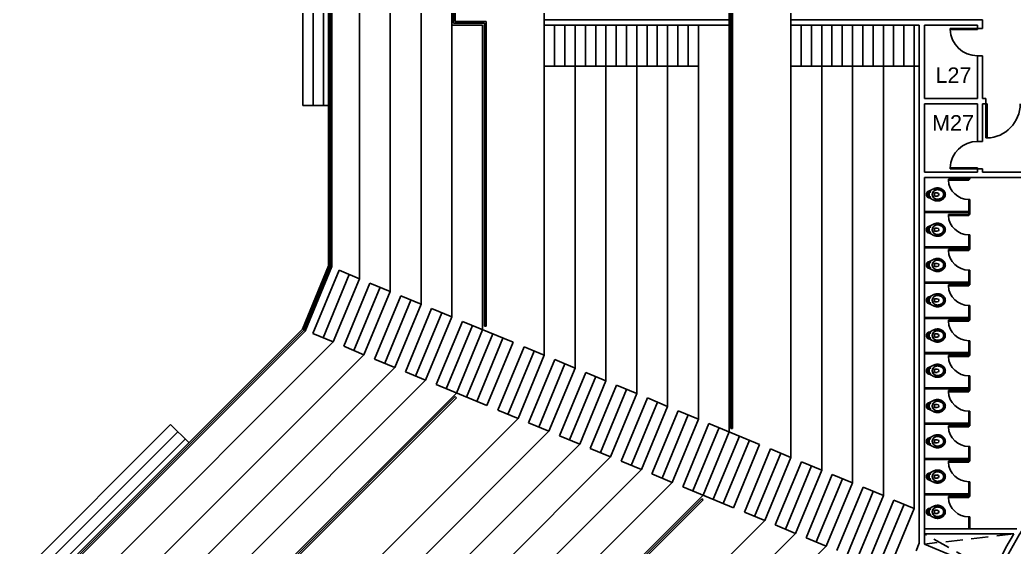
# Model space of a CAD drawing. Extents: x 964 to 1225, y -27 to 210.
# Drawn here: x 1107.01 to 1136.05, y 116.68 to 132.08 of the extents above; entities that cross this region are included whole.
import ezdxf

# ---------------------------------------------------------------- set-up
doc = ezdxf.new("R2010")
doc.units = 0
doc.header["$LTSCALE"] = 2
doc.linetypes.add('HIDDEN', pattern=[0.375, 0.25, -0.125])
for name, color, linetype in [('ARQUIBANCADA-ARY', 2, 'CONTINUOUS'), ('DIVISÓRIAS-ARY', 2, 'CONTINUOUS'), ('ESQUADRIA-ARY', 2, 'CONTINUOUS'), ('L_DECA', 7, 'CONTINUOUS'), ('MOBILIÁRIO-ARY', 7, 'CONTINUOUS'), ('PAREDE-ALTA-ARY', 1, 'CONTINUOUS'), ('PEÇAS-SANIT-ARY', 7, 'CONTINUOUS'), ('RAMPA-INT-ARY', 7, 'CONTINUOUS'), ('RAMPA-PROJ-ARY', 7, 'HIDDEN'), ('TEXTO-PB-COR-ARY', 12, 'CONTINUOUS')]:
    doc.layers.add(name, color=color, linetype=linetype)
doc.styles.add('ARIAL', font='arial.ttf', dxfattribs={"height": 0.5})

# ---------------------------------------------------------------- blocks, each defined once
blk = doc.blocks.new('RAV10')
at = {"layer": 'L_DECA'}
blk.add_lwpolyline([(4.6, -12.9), (8.2, -12.9), (8.2, -12.9), (8.7, -13), (9.2, -13.2), (9.6, -13.5), (9.9, -14), (10.1, -14.3), (10.1, -14.3), (10.1, -14.3), (10.1, -14.3), (10.1, -14.3), (10.1, -14.3), (12.2, -18), (12.2, -18), (12.5, -18.6), (12.8, -19.1), (13.1, -19.6), (13.3, -20.1), (13.3, -20.1), (13.6, -20.6), (13.9, -21.1), (14.2, -21.5), (14.5, -22.1), (14.7, -22.6), (15, -23.1), (15.3, -23.6), (15.5, -24.1), (15.5, -24.1), (15.9, -24.8), (16.3, -25.6), (16.6, -26.3), (16.9, -27), (17.2, -27.8), (17.5, -28.6), (17.8, -29.4), (18, -30.2), (18, -30.2), (18.3, -31.4), (18.6, -32.6), (18.8, -33.9), (19, -35.2), (19.1, -36.4), (19.1, -37.7), (19.1, -39), (19, -40.3), (19, -40.3), (18.8, -41.6), (18.6, -42.9), (18.2, -44.2), (17.9, -45.5), (17.4, -46.8), (16.9, -48), (16.4, -49.3), (15.8, -50.4), (15.8, -50.4), (15.2, -51.4), (14.6, -52.3), (13.9, -53.1), (13.3, -53.9), (12.5, -54.8), (11.7, -55.5), (10.9, -56.3), (10.1, -57), (10.1, -57), (9, -57.8), (7.9, -58.5), (6.6, -59.1), (5.4, -59.6), (4.1, -60), (2.8, -60.3), (1.4, -60.4), (0, -60.5), (0, -60.5), (-1.4, -60.4), (-2.7, -60.3), (-4, -60), (-5.3, -59.6), (-6.6, -59.1), (-7.8, -58.5), (-9, -57.8), (-10.1, -57), (-10.1, -57), (-10.9, -56.3), (-11.7, -55.5), (-12.5, -54.8), (-13.2, -53.9), (-13.9, -53.1), (-14.5, -52.3), (-15.1, -51.4), (-15.7, -50.4), (-15.7, -50.4), (-16.3, -49.3), (-16.9, -48), (-17.4, -46.8), (-17.8, -45.5), (-18.2, -44.2), (-18.5, -42.9), (-18.7, -41.6), (-19, -40.3), (-19, -40.3), (-19, -39), (-19, -37.7), (-19, -36.4), (-18.9, -35.2), (-18.7, -33.9), (-18.5, -32.6), (-18.2, -31.4), (-17.9, -30.2), (-17.9, -30.2), (-17.7, -29.4), (-17.4, -28.6), (-17.1, -27.8), (-16.9, -27), (-16.6, -26.3), (-16.2, -25.6), (-15.8, -24.8), (-15.5, -24.1), (-15.5, -24.1), (-15.2, -23.6), (-15, -23.1), (-14.7, -22.6), (-14.4, -22.1), (-14.2, -21.5), (-13.9, -21.1), (-13.6, -20.6), (-13.3, -20.1), (-13.3, -20.1), (-13.1, -19.6), (-12.8, -19.1), (-12.4, -18.6), (-12.1, -18), (-10.1, -14.3), (-10.1, -14.3), (-10.1, -14.3), (-10.1, -14.3), (-10.1, -14.3), (-10.1, -14.3), (-9.8, -14), (-9.8, -14), (-9.6, -13.5), (-9.1, -13.2), (-8.6, -13), (-8.1, -12.9), (-4.5, -12.9)], dxfattribs=at)
at = {"layer": 'L_DECA', "color": 1}
for points in [[(12.2, -18), (13.3, -20.1), (13.3, -20.1), (13.6, -20.6), (13.8, -21.1), (14.1, -21.5), (14.3, -22.1), (14.5, -22.6), (14.7, -23.1), (15, -23.6), (15.2, -24.1), (15.2, -24.1), (15.5, -24.8), (15.9, -25.6), (16.2, -26.3), (16.6, -27.1), (16.9, -27.8), (17.1, -28.5), (17.4, -29.4), (17.6, -30.2), (17.6, -30.2), (17.9, -31.4), (18.1, -32.6), (18.3, -33.9), (18.5, -35.2), (18.5, -36.4), (18.5, -37.7), (18.5, -39), (18.4, -40.3), (18.4, -40.3), (18.2, -41.6), (17.9, -42.9), (17.6, -44.2), (17.2, -45.5), (16.7, -46.8), (16.2, -48), (15.6, -49.3), (15, -50.4), (15, -50.4), (14.4, -51.2), (13.9, -52), (13.3, -52.8), (12.8, -53.5), (12.2, -54.2), (11.5, -54.9), (10.9, -55.5), (10.1, -56.2), (10.1, -56.2), (9, -57.1), (7.9, -57.8), (6.6, -58.4), (5.4, -58.9), (4.1, -59.3), (2.8, -59.6), (1.4, -59.8), (0, -59.8), (0, -59.8), (-1.4, -59.8), (-2.7, -59.6), (-4.1, -59.3), (-5.3, -58.9), (-6.6, -58.4), (-7.8, -57.8), (-9, -57.1), (-10.1, -56.2), (-10.1, -56.2), (-10.8, -55.5), (-11.5, -54.9), (-12.1, -54.2), (-12.7, -53.5), (-13.3, -52.8), (-13.9, -52), (-14.4, -51.2), (-14.9, -50.4), (-14.9, -50.4), (-15.5, -49.3), (-16.1, -48), (-16.6, -46.8), (-17.1, -45.5), (-17.5, -44.2), (-17.9, -42.9), (-18.1, -41.6), (-18.3, -40.3), (-18.3, -40.3), (-18.4, -39.1), (-18.5, -37.7), (-18.5, -36.4), (-18.4, -35.2), (-18.2, -33.9), (-18, -32.6), (-17.8, -31.4), (-17.5, -30.2), (-17.5, -30.2), (-17.3, -29.4), (-17, -28.6), (-16.8, -27.8), (-16.5, -27.1), (-16.2, -26.3), (-15.8, -25.6), (-15.5, -24.8), (-15.2, -24.1), (-15.2, -24.1), (-15, -23.6), (-14.7, -23.1), (-14.5, -22.6), (-14.2, -22.1), (-14, -21.5), (-13.7, -21.1), (-13.5, -20.6), (-13.2, -20.1), (-12.1, -18)], [(-12.9, -30.2), (-12.9, -30.2), (-12.4, -29.3), (-11.9, -28.4), (-11.2, -27.7), (-10.6, -26.9), (-9.9, -26.2), (-9.2, -25.6), (-8.4, -25), (-7.5, -24.4), (-6.7, -23.9), (-5.8, -23.5), (-4.9, -23.1), (-3.9, -22.8), (-3, -22.6), (-2, -22.4), (-1, -22.3), (0, -22.2), (0, -22.2), (1, -22.3), (2, -22.4), (3, -22.6), (4, -22.8), (5, -23.1), (5.8, -23.5), (6.8, -23.9), (7.6, -24.4), (8.5, -25), (9.3, -25.6), (10, -26.2), (10.6, -26.9), (11.3, -27.7), (12, -28.4), (12.5, -29.3), (13, -30.2), (13, -30.2), (13.6, -31.3), (14, -32.6), (14.3, -33.8), (14.6, -35.1), (14.7, -36.4), (14.7, -37.7), (14.7, -39), (14.4, -40.3), (14.4, -40.3), (14.2, -41.6), (13.8, -42.9), (13.4, -44.2), (12.9, -45.5), (12.4, -46.8), (11.7, -48), (11.1, -49.3), (10.4, -50.4), (10.4, -50.4), (9.4, -51.7), (8.4, -52.8), (7.2, -53.8), (5.9, -54.6), (4.5, -55.2), (3.1, -55.8), (1.5, -56.1), (0, -56.2), (0, -56.2), (-1.5, -56.1), (-3.1, -55.8), (-4.4, -55.2), (-5.8, -54.6), (-7.1, -53.8), (-8.3, -52.8), (-9.3, -51.7), (-10.3, -50.4), (-10.3, -50.4), (-11, -49.3), (-11.7, -48), (-12.3, -46.8), (-12.8, -45.5), (-13.3, -44.2), (-13.7, -42.9), (-14.1, -41.6), (-14.4, -40.3), (-14.4, -40.3), (-14.6, -39), (-14.7, -37.7), (-14.6, -36.4), (-14.5, -35.1), (-14.2, -33.8), (-13.9, -32.6), (-13.5, -31.3), (-12.9, -30.2)], [(-12, -30.2), (-12, -30.2), (-11.5, -29.4), (-11, -28.6), (-10.4, -27.9), (-9.8, -27.2), (-9.1, -26.7), (-8.5, -26.1), (-7.7, -25.5), (-6.9, -25), (-6.1, -24.6), (-5.3, -24.2), (-4.5, -23.9), (-3.6, -23.6), (-2.8, -23.4), (-1.8, -23.2), (-0.9, -23.2), (0, -23.1), (0, -23.1), (0.9, -23.2), (1.9, -23.2), (2.8, -23.4), (3.6, -23.6), (4.5, -23.9), (5.4, -24.2), (6.2, -24.6), (7, -25), (7.7, -25.5), (8.5, -26.1), (9.2, -26.7), (9.8, -27.2), (10.4, -27.9), (11, -28.6), (11.5, -29.4), (12, -30.2), (12, -30.2), (12.7, -31.3), (13.2, -32.6), (13.6, -33.8), (13.9, -35), (14.1, -36.4), (14.1, -37.7), (14.1, -39), (13.9, -40.3), (13.9, -40.3), (13.6, -41.7), (13.2, -43), (12.8, -44.3), (12.3, -45.5), (11.7, -46.9), (11.1, -48.1), (10.4, -49.3), (9.6, -50.4), (9.6, -50.4), (8.8, -51.6), (7.8, -52.6), (6.7, -53.5), (5.5, -54.2), (4.2, -54.8), (2.8, -55.3), (1.5, -55.5), (0, -55.7), (0, -55.7), (-1.5, -55.5), (-2.8, -55.3), (-4.2, -54.8), (-5.4, -54.2), (-6.6, -53.5), (-7.7, -52.6), (-8.7, -51.6), (-9.6, -50.4), (-9.6, -50.4), (-10.3, -49.3), (-11, -48.1), (-11.7, -46.9), (-12.2, -45.5), (-12.7, -44.3), (-13.1, -43), (-13.5, -41.7), (-13.8, -40.3), (-13.8, -40.3), (-14, -39), (-14.1, -37.7), (-14, -36.4), (-13.9, -35), (-13.6, -33.8), (-13.2, -32.6), (-12.7, -31.3), (-12, -30.2)], [(-7.7, -9.4), (-8.1, -10.1), (-8.5, -10.8), (-8.6, -11.4), (-8.8, -12.2), (-8.8, -13.1)], [(-5.1, -12.9), (-5.1, -9.7), (-5.1, -7.8), (-5.1, -7.8), (-5.2, -7.6), (-5.3, -7.5), (-5.5, -7.4), (-5.9, -7.6), (-5.9, -7.6), (-6.4, -8), (-7.1, -8.6), (-7.7, -9.4)], [(5.1, -9.3), (5, -8.9), (4.6, -8.3), (3.9, -7.8), (3.1, -7.7), (0, -7.7), (-3.1, -7.7), (-3.1, -7.7), (-3.9, -7.8), (-4.5, -8.3), (-5, -8.9), (-5.1, -9.7)], [(4.6, -12.9), (4.6, -12.9), (4.2, -12.9), (3.9, -12.6), (3.6, -12.4), (3.6, -12), (3.6, -10.7), (3.6, -10.7), (3.6, -10.5), (3.6, -10.4), (3.7, -10.2), (3.9, -10.1), (3.9, -10.1), (3.9, -9.9), (3.9, -9.7), (3.8, -9.5), (3.6, -9.4), (0, -9.4), (-3.5, -9.4), (-3.5, -9.4), (-3.7, -9.5), (-3.9, -9.7), (-3.9, -9.9), (-3.8, -10.1), (-3.8, -10.1), (-3.6, -10.2), (-3.6, -10.4), (-3.5, -10.5), (-3.5, -10.7), (-3.5, -12), (-3.5, -12), (-3.6, -12.4), (-3.8, -12.6), (-4.1, -12.9), (-4.5, -12.9)], [(-4.5, -37), (-4.5, -29), (0, -29)], [(3.7, -10.3), (0, -10.3), (-3.6, -10.3)], [(4.6, -37), (4.6, -29), (0, -29)], [(5.1, -12.9), (5.1, -9.7), (5.1, -7.8), (5.1, -7.8), (5.2, -7.6), (5.3, -7.5), (5.5, -7.4), (5.9, -7.6), (5.9, -7.6), (6.4, -8), (7.1, -8.6), (7.7, -9.4)], [(7.7, -9.4), (8.1, -10.1), (8.5, -10.8), (8.6, -11.4), (8.8, -12.2), (8.8, -13.1)]]:
    blk.add_lwpolyline(points, dxfattribs=at)
at = {"layer": 'L_DECA', "color": 7}
for points in [[(10.1, -14.3), (10.1, -14.3), (10.1, -14.3), (10.1, -14.3), (10.1, -14.3), (10.1, -14.3), (9.6, -11.3), (9.6, -11.3), (9.3, -10.2), (8.9, -9.3), (8.3, -8.5), (7.7, -7.7), (6.9, -7), (6.1, -6.5), (5.1, -6.2), (4.1, -5.9), (4.1, -5.9), (3.6, -5.8), (3.1, -5.7), (2.6, -5.6), (2, -5.6), (1.5, -5.6), (1, -5.5), (0.5, -5.5), (0, -5.5), (0, -5.5), (-0.5, -5.5), (-1, -5.5), (-1.5, -5.6), (-2, -5.6), (-2.5, -5.6), (-3, -5.7), (-3.5, -5.8), (-4, -5.9), (-4, -5.9), (-5, -6.2), (-6, -6.5), (-6.9, -7), (-7.6, -7.7), (-8.2, -8.5), (-8.8, -9.3), (-9.3, -10.2), (-9.6, -11.3), (-10, -14.3), (-10, -14.3), (-10, -14.3), (-10, -14.3), (-10, -14.3), (-10.1, -14.3)], [(-4.5, -12.9), (0, -12.9)], [(4.6, -12.9), (0, -12.9)]]:
    blk.add_lwpolyline(points, dxfattribs=at)
at = {"layer": 'L_DECA', "color": 1}
for centre in [(-7.6, -17), (7.6, -17)]:
    blk.add_circle(centre, 0.672, dxfattribs=at)
blk.add_arc((0, -37), 4.56, 180, 0, dxfattribs=at)

msp = doc.modelspace()

# ---------------------------------------------------------------- linework, layer by layer
at = {"layer": 'ARQUIBANCADA-ARY'}
for p, q in [((1127.727, 149.111), (1127.727, 120.044)), ((1118.727, 145.383), (1118.727, 123.772)), ((1117.827, 145.01), (1117.827, 124.144)), ((1116.927, 144.637), (1116.927, 124.517)), ((1116.027, 144.264), (1116.027, 124.89)), ((1119.627, 137.227), (1119.627, 131.927)), ((1119.677, 137.177), (1119.677, 131.977)), ((1119.727, 137.127), (1119.727, 132.027)), ((1119.627, 131.927), (1119.627, 123.399)), ((1120.527, 131.927), (1119.627, 131.927)), ((1120.577, 131.977), (1119.677, 131.977)), ((1120.627, 132.027), (1119.727, 132.027)), ((1120.527, 131.927), (1120.527, 123.026)), ((1122.327, 132.077), (1122.327, 131.927)), ((1127.727, 132.077), (1122.327, 132.077)), ((1122.327, 132.077), (1122.327, 131.927)), ((1122.327, 131.927), (1122.327, 122.28)), ((1127.727, 131.927), (1122.327, 131.927)), ((1122.627, 130.727), (1122.627, 131.927)), ((1122.927, 130.727), (1122.927, 131.927)), ((1123.227, 131.927), (1123.227, 121.908)), ((1123.527, 130.727), (1123.527, 131.927)), ((1123.827, 130.727), (1123.827, 131.927)), ((1124.127, 131.927), (1124.127, 121.535)), ((1124.427, 130.727), (1124.427, 131.927)), ((1124.727, 130.727), (1124.727, 131.927)), ((1125.027, 131.927), (1125.027, 121.162)), ((1125.327, 130.727), (1125.327, 131.927)), ((1125.627, 130.727), (1125.627, 131.927)), ((1125.927, 131.927), (1125.927, 120.789)), ((1126.227, 130.727), (1126.227, 131.927)), ((1126.527, 130.727), (1126.527, 131.927)), ((1126.827, 131.927), (1126.827, 120.417)), ((1129.527, 131.927), (1129.527, 119.298)), ((1129.827, 130.727), (1129.827, 131.927)), ((1130.127, 130.727), (1130.127, 131.927)), ((1130.427, 131.927), (1130.427, 118.925)), ((1130.727, 130.727), (1130.727, 131.927)), ((1131.027, 130.727), (1131.027, 131.927)), ((1131.327, 131.927), (1131.327, 118.553)), ((1131.627, 130.727), (1131.627, 131.927)), ((1131.927, 130.727), (1131.927, 131.927)), ((1132.227, 131.927), (1132.227, 118.18)), ((1132.527, 130.727), (1132.527, 131.927)), ((1132.827, 130.727), (1132.827, 131.927)), ((1133.127, 131.927), (1133.127, 117.807)), ((1126.827, 130.727), (1122.327, 130.727)), ((1133.274, 130.727), (1129.527, 130.727)), ((1115.262, 123.042), (1116.027, 124.89)), ((1115.57, 122.914), (1116.336, 124.762)), ((1115.866, 122.792), (1116.631, 124.64)), ((1116.927, 124.517), (1116.336, 124.762)), ((1116.162, 122.669), (1116.927, 124.517)), ((1116.47, 122.542), (1117.236, 124.389)), ((1116.766, 122.419), (1117.531, 124.267)), ((1117.827, 124.144), (1117.236, 124.389)), ((1117.062, 122.297), (1117.827, 124.144)), ((1117.37, 122.169), (1118.136, 124.017)), ((1118.727, 123.772), (1118.136, 124.017)), ((1117.666, 122.046), (1118.431, 123.894)), ((1117.962, 121.924), (1118.727, 123.772)), ((1118.27, 121.796), (1119.036, 123.644)), ((1118.566, 121.674), (1119.331, 123.521)), ((1118.862, 121.551), (1119.627, 123.399)), ((1119.627, 123.399), (1119.036, 123.644)), ((1119.17, 121.423), (1119.936, 123.271)), ((1119.466, 121.301), (1120.231, 123.149)), ((1121.414, 122.659), (1119.936, 123.271)), ((1115.262, 123.042), (1101.562, 109.343)), ((1116.162, 122.669), (1115.57, 122.914)), ((1119.762, 121.178), (1120.527, 123.026)), ((1120.057, 121.056), (1120.823, 122.904)), ((1116.162, 122.669), (1101.935, 108.443)), ((1117.062, 122.297), (1116.47, 122.542)), ((1120.353, 120.933), (1121.118, 122.781)), ((1120.649, 120.811), (1121.414, 122.659)), ((1120.97, 120.678), (1121.736, 122.525)), ((1122.327, 122.28), (1121.736, 122.525)), ((1117.062, 122.297), (1102.308, 107.543)), ((1121.266, 120.555), (1122.031, 122.403)), ((1121.562, 120.433), (1122.327, 122.28)), ((1117.962, 121.924), (1117.37, 122.169)), ((1121.87, 120.305), (1122.636, 122.153)), ((1122.166, 120.182), (1122.931, 122.03)), ((1123.227, 121.908), (1122.636, 122.153)), ((1117.962, 121.924), (1102.68, 106.643)), ((1118.862, 121.551), (1118.27, 121.796)), ((1122.462, 120.06), (1123.227, 121.908)), ((1122.77, 119.932), (1123.536, 121.78)), ((1123.066, 119.81), (1123.831, 121.657)), ((1124.127, 121.535), (1123.536, 121.78)), ((1118.862, 121.551), (1112.831, 115.521)), ((1120.649, 120.811), (1119.17, 121.423)), ((1123.362, 119.687), (1124.127, 121.535)), ((1123.67, 119.559), (1124.436, 121.407)), ((1125.027, 121.162), (1124.436, 121.407)), ((1119.762, 121.178), (1113.468, 114.884)), ((1123.966, 119.437), (1124.731, 121.285)), ((1124.262, 119.314), (1125.027, 121.162)), ((1124.57, 119.186), (1125.336, 121.034)), ((1124.866, 119.064), (1125.631, 120.912)), ((1125.162, 118.942), (1125.927, 120.789)), ((1125.927, 120.789), (1125.336, 121.034)), ((1121.562, 120.433), (1120.97, 120.678)), ((1125.47, 118.814), (1126.236, 120.661)), ((1125.766, 118.691), (1126.531, 120.539)), ((1126.827, 120.417), (1126.236, 120.661)), ((1126.827, 120.417), (1126.236, 120.661)), ((1121.562, 120.433), (1114.74, 113.611)), ((1122.462, 120.06), (1121.87, 120.305)), ((1126.062, 118.569), (1126.827, 120.417)), ((1126.37, 118.441), (1127.136, 120.289)), ((1128.614, 119.676), (1127.136, 120.289)), ((1122.462, 120.06), (1115.377, 112.975)), ((1123.362, 119.687), (1122.77, 119.932)), ((1126.666, 118.318), (1127.431, 120.166)), ((1126.962, 118.196), (1127.727, 120.044)), ((1127.257, 118.074), (1128.023, 119.921)), ((1123.362, 119.687), (1116.013, 112.339)), ((1127.553, 117.951), (1128.318, 119.799)), ((1127.849, 117.829), (1128.614, 119.676)), ((1124.262, 119.314), (1123.67, 119.559)), ((1128.17, 117.695), (1128.936, 119.543)), ((1128.466, 117.573), (1129.231, 119.421)), ((1129.527, 119.298), (1128.936, 119.543)), ((1124.262, 119.314), (1116.65, 111.702)), ((1125.162, 118.942), (1124.57, 119.186)), ((1128.762, 117.45), (1129.527, 119.298)), ((1129.07, 117.323), (1129.836, 119.17)), ((1129.366, 117.2), (1130.131, 119.048)), ((1130.427, 118.925), (1129.836, 119.17)), ((1125.162, 118.942), (1117.286, 111.066)), ((1126.062, 118.569), (1125.47, 118.814)), ((1129.662, 117.078), (1130.427, 118.925)), ((1129.97, 116.95), (1130.736, 118.797)), ((1131.327, 118.553), (1130.736, 118.797)), ((1126.062, 118.569), (1117.922, 110.43)), ((1130.266, 116.827), (1131.031, 118.675)), ((1130.562, 116.705), (1131.327, 118.553)), ((1126.962, 118.196), (1106.408, 97.643)), ((1127.849, 117.829), (1126.37, 118.441)), ((1130.87, 116.577), (1131.636, 118.425)), ((1131.166, 116.454), (1131.931, 118.302)), ((1131.462, 116.332), (1132.227, 118.18)), ((1132.227, 118.18), (1131.636, 118.425)), ((1131.77, 116.204), (1132.536, 118.052)), ((1132.066, 116.082), (1132.831, 117.929)), ((1133.127, 117.807), (1132.536, 118.052)), ((1128.762, 117.45), (1128.17, 117.695)), ((1132.362, 115.959), (1133.127, 117.807)), ((1128.762, 117.45), (1119.832, 108.52)), ((1129.662, 117.078), (1129.07, 117.323)), ((1129.662, 117.078), (1120.468, 107.884)), ((1130.562, 116.705), (1121.104, 107.248)), ((1130.562, 116.705), (1129.97, 116.95))]:
    msp.add_line(p, q, dxfattribs=at)
at = {"layer": 'DIVISÓRIAS-ARY'}
for p, q in [((1134.175, 131.827), (1134.974, 131.827)), ((1134.175, 131.797), (1134.175, 131.827)), ((1134.974, 131.827), (1134.974, 131.797)), ((1134.175, 131.797), (1134.974, 131.797)), ((1135.224, 129.627), (1135.254, 129.627)), ((1135.224, 128.628), (1135.224, 129.627)), ((1135.254, 128.628), (1135.254, 129.627)), ((1135.254, 128.628), (1135.224, 128.628)), ((1134.175, 127.757), (1134.974, 127.757)), ((1134.175, 127.757), (1134.175, 127.727)), ((1134.974, 127.727), (1134.974, 127.757)), ((1134.175, 127.727), (1134.974, 127.727)), ((1134.724, 127.477), (1134.724, 127.427)), ((1134.754, 127.477), (1134.754, 127.427)), ((1134.125, 127.397), (1134.125, 127.427)), ((1134.125, 127.427), (1134.754, 127.427)), ((1134.125, 127.397), (1134.724, 127.397)), ((1134.724, 127.427), (1134.724, 127.397)), ((1134.724, 126.827), (1134.724, 126.477)), ((1134.724, 126.827), (1134.754, 126.827)), ((1134.754, 126.827), (1134.754, 126.397)), ((1133.424, 126.477), (1134.724, 126.477)), ((1133.424, 126.447), (1134.724, 126.447)), ((1134.125, 126.367), (1134.125, 126.397)), ((1134.125, 126.397), (1134.754, 126.397)), ((1134.125, 126.367), (1134.724, 126.367)), ((1134.724, 126.447), (1134.724, 126.397)), ((1134.724, 126.397), (1134.724, 126.367)), ((1134.724, 125.797), (1134.724, 125.447)), ((1134.724, 125.797), (1134.754, 125.797)), ((1134.754, 125.797), (1134.754, 125.367)), ((1133.424, 125.447), (1134.724, 125.447)), ((1133.424, 125.417), (1134.724, 125.417)), ((1134.724, 125.417), (1134.724, 125.367)), ((1134.125, 125.337), (1134.125, 125.367)), ((1134.125, 125.367), (1134.754, 125.367)), ((1134.125, 125.337), (1134.724, 125.337)), ((1134.724, 125.367), (1134.724, 125.337)), ((1134.724, 124.767), (1134.724, 124.417)), ((1134.724, 124.767), (1134.754, 124.767)), ((1134.754, 124.767), (1134.754, 124.337)), ((1133.424, 124.417), (1134.724, 124.417)), ((1133.424, 124.387), (1134.724, 124.387)), ((1134.125, 124.307), (1134.125, 124.337)), ((1134.125, 124.337), (1134.754, 124.337)), ((1134.125, 124.307), (1134.724, 124.307)), ((1134.724, 124.387), (1134.724, 124.337)), ((1134.724, 124.337), (1134.724, 124.307)), ((1134.724, 123.737), (1134.724, 123.387)), ((1134.724, 123.737), (1134.754, 123.737)), ((1134.754, 123.737), (1134.754, 123.307)), ((1133.424, 123.387), (1134.724, 123.387)), ((1133.424, 123.357), (1134.724, 123.357)), ((1134.125, 123.277), (1134.125, 123.307)), ((1134.125, 123.307), (1134.754, 123.307)), ((1134.125, 123.277), (1134.724, 123.277)), ((1134.724, 123.357), (1134.724, 123.307)), ((1134.724, 123.307), (1134.724, 123.277)), ((1134.724, 122.707), (1134.724, 122.357)), ((1134.724, 122.707), (1134.754, 122.707)), ((1134.754, 122.707), (1134.754, 122.277)), ((1133.424, 122.357), (1134.724, 122.357)), ((1133.424, 122.327), (1134.724, 122.327)), ((1134.125, 122.247), (1134.125, 122.277)), ((1134.125, 122.277), (1134.754, 122.277)), ((1134.125, 122.247), (1134.724, 122.247)), ((1134.724, 122.327), (1134.724, 122.277)), ((1134.724, 122.277), (1134.724, 122.247)), ((1134.724, 121.677), (1134.724, 121.327)), ((1134.724, 121.677), (1134.754, 121.677)), ((1134.754, 121.677), (1134.754, 121.247)), ((1133.424, 121.327), (1134.724, 121.327)), ((1133.424, 121.297), (1134.724, 121.297)), ((1134.125, 121.217), (1134.125, 121.247)), ((1134.125, 121.247), (1134.754, 121.247)), ((1134.125, 121.217), (1134.724, 121.217)), ((1134.724, 121.297), (1134.724, 121.247)), ((1134.724, 121.247), (1134.724, 121.217)), ((1134.724, 120.647), (1134.724, 120.297)), ((1134.724, 120.647), (1134.754, 120.647)), ((1134.754, 120.647), (1134.754, 120.217)), ((1133.424, 120.297), (1134.724, 120.297)), ((1133.424, 120.267), (1134.724, 120.267)), ((1134.125, 120.187), (1134.125, 120.217)), ((1134.125, 120.217), (1134.754, 120.217)), ((1134.125, 120.187), (1134.724, 120.187)), ((1134.724, 120.267), (1134.724, 120.217)), ((1134.724, 120.217), (1134.724, 120.187)), ((1134.724, 119.617), (1134.724, 119.267)), ((1134.724, 119.617), (1134.754, 119.617)), ((1134.754, 119.617), (1134.754, 119.187)), ((1133.424, 119.267), (1134.724, 119.267)), ((1133.424, 119.237), (1134.724, 119.237)), ((1134.125, 119.157), (1134.125, 119.187)), ((1134.125, 119.187), (1134.754, 119.187)), ((1134.125, 119.157), (1134.724, 119.157)), ((1134.724, 119.237), (1134.724, 119.187)), ((1134.724, 119.187), (1134.724, 119.157)), ((1134.724, 118.587), (1134.724, 118.237)), ((1134.724, 118.587), (1134.754, 118.587)), ((1134.754, 118.587), (1134.754, 118.157)), ((1133.424, 118.237), (1134.724, 118.237)), ((1133.424, 118.207), (1134.724, 118.207)), ((1134.125, 118.127), (1134.125, 118.157)), ((1134.125, 118.157), (1134.754, 118.157)), ((1134.724, 118.207), (1134.724, 118.157)), ((1134.724, 118.157), (1134.724, 118.127)), ((1134.125, 118.127), (1134.724, 118.127)), ((1134.724, 117.557), (1134.724, 117.214)), ((1134.724, 117.557), (1134.754, 117.557)), ((1134.754, 117.557), (1134.754, 117.214))]:
    msp.add_line(p, q, dxfattribs=at)
at = {"layer": 'ESQUADRIA-ARY'}
for p, q in [((1127.777, 149.011), (1127.777, 120.144)), ((1127.827, 149.011), (1127.827, 120.144)), ((1116.127, 144.284), (1116.127, 124.87)), ((1116.077, 144.274), (1116.077, 124.88)), ((1120.577, 131.977), (1120.577, 123.126)), ((1120.627, 132.027), (1120.627, 123.126)), ((1115.304, 123.014), (1116.077, 124.88)), ((1115.346, 122.986), (1116.127, 124.87)), ((1120.577, 123.126), (1120.627, 123.126)), ((1115.304, 123.014), (1101.59, 109.3)), ((1115.346, 122.986), (1101.619, 109.258)), ((1119.726, 121.072), (1113.468, 114.814)), ((1119.726, 121.072), (1119.762, 121.037)), ((1119.762, 121.037), (1113.468, 114.743)), ((1127.777, 120.144), (1127.827, 120.144)), ((1126.926, 118.09), (1106.514, 97.678)), ((1126.962, 118.055), (1106.55, 97.643)), ((1126.926, 118.09), (1126.962, 118.055))]:
    msp.add_line(p, q, dxfattribs=at)
at = {"layer": 'ESQUADRIA-ARY', "color": 7, "ltscale": 0.5}
for centre in [(1134.724, 127.427), (1134.724, 126.397), (1134.724, 125.367), (1134.724, 124.337), (1134.724, 123.307), (1134.724, 122.277), (1134.724, 121.247), (1134.724, 120.217), (1134.724, 119.187), (1134.724, 118.157)]:
    msp.add_arc(centre, 0.6, 182.866, 270, dxfattribs=at)
at = {"layer": 'MOBILIÁRIO-ARY'}
for p, q in [((1115.277, 129.577), (1115.277, 139.577)), ((1115.577, 129.577), (1115.577, 139.577)), ((1115.877, 129.577), (1115.877, 139.577)), ((1116.027, 129.577), (1115.277, 129.577)), ((1104.346, 113.187), (1111.417, 120.258)), ((1111.947, 119.728), (1111.417, 120.258)), ((1104.558, 112.975), (1111.629, 120.046)), ((1104.77, 112.763), (1111.841, 119.834))]:
    msp.add_line(p, q, dxfattribs=at)
at = {"layer": 'PAREDE-ALTA-ARY'}
for p, q in [((1129.527, 132.077), (1129.527, 131.927)), ((1135.124, 132.077), (1129.527, 132.077)), ((1133.274, 131.927), (1129.527, 131.927)), ((1133.274, 131.927), (1133.274, 116.794)), ((1134.974, 131.927), (1133.424, 131.927)), ((1133.424, 131.927), (1133.424, 129.777)), ((1134.974, 131.927), (1134.974, 131.827)), ((1135.124, 131.827), (1134.974, 131.827)), ((1135.124, 132.077), (1135.124, 131.827)), ((1134.974, 129.777), (1134.974, 131.027)), ((1135.124, 131.027), (1134.974, 131.027)), ((1135.124, 129.777), (1135.124, 131.027)), ((1133.424, 129.777), (1134.974, 129.777)), ((1135.124, 129.777), (1135.224, 129.777)), ((1135.224, 129.777), (1135.224, 129.627)), ((1133.424, 129.627), (1134.974, 129.627)), ((1133.424, 129.627), (1133.424, 127.627)), ((1134.974, 128.527), (1134.974, 129.627)), ((1135.124, 128.527), (1135.124, 129.627)), ((1135.124, 129.627), (1135.224, 129.627)), ((1134.974, 128.527), (1135.124, 128.527)), ((1133.424, 127.627), (1134.974, 127.627)), ((1133.424, 127.477), (1133.424, 116.764)), ((1133.424, 127.477), (1136.724, 127.477)), ((1134.974, 127.627), (1134.974, 127.727)), ((1134.974, 127.727), (1135.124, 127.727)), ((1135.124, 127.627), (1135.124, 127.727)), ((1135.124, 127.627), (1136.724, 127.627)), ((1133.424, 117.214), (1136.129, 117.214)), ((1133.424, 117.064), (1133.424, 116.764)), ((1133.424, 117.064), (1136.036, 117.064)), ((1133.182, 116.572), (1133.274, 116.794)), ((1135.448, 115.926), (1133.424, 116.764))]:
    msp.add_line(p, q, dxfattribs=at)
for radius, start, end in [(9.25, 112.2333, 184.5602), (9.4, 148.7695, 156.5857)]:
    msp.add_arc((1144.074, 112.19), radius, start, end, dxfattribs=at)
at = {"layer": 'PEÇAS-SANIT-ARY', "ltscale": 0.5}
for centre, radius, start, end in [((1134.974, 131.827), 0.8, 182.1491, 270), ((1135.224, 129.627), 1, 271.7191, 0), ((1134.974, 127.727), 0.8, 90, 177.8509)]:
    msp.add_arc(centre, radius, start, end, dxfattribs=at)
at = {"layer": 'RAMPA-INT-ARY'}
for p, q in [((1122.327, 132.077), (1122.327, 137.077)), ((1129.527, 132.077), (1129.527, 137.077))]:
    msp.add_line(p, q, dxfattribs=at)
at = {"layer": 'RAMPA-PROJ-ARY'}
for p, q in [((1136.036, 117.064), (1133.424, 116.764)), ((1135.448, 115.926), (1133.424, 117.064))]:
    msp.add_line(p, q, dxfattribs=at)

# ---------------------------------------------------------------- block references
at = {"layer": 'PEÇAS-SANIT-ARY', "ltscale": 0.5, "xscale": -0.01, "yscale": 0.01, "zscale": 0.01, "rotation": 90}
for p in [(1133.432, 126.978), (1133.432, 125.948), (1133.432, 124.918), (1133.432, 123.888), (1133.432, 122.858), (1133.432, 121.828), (1133.432, 120.798), (1133.432, 119.768), (1133.432, 118.738), (1133.432, 117.708)]:
    msp.add_blockref('RAV10', p, dxfattribs=at)

# ---------------------------------------------------------------- texts
at = {"layer": 'TEXTO-PB-COR-ARY', "style": 'ARIAL'}
for s, p in [('L27', (1133.749, 130.238)), ('M27', (1133.65, 128.844))]:
    msp.add_text(s, height=0.45, dxfattribs=at).set_placement(p)

doc.saveas('drawing.dxf')
